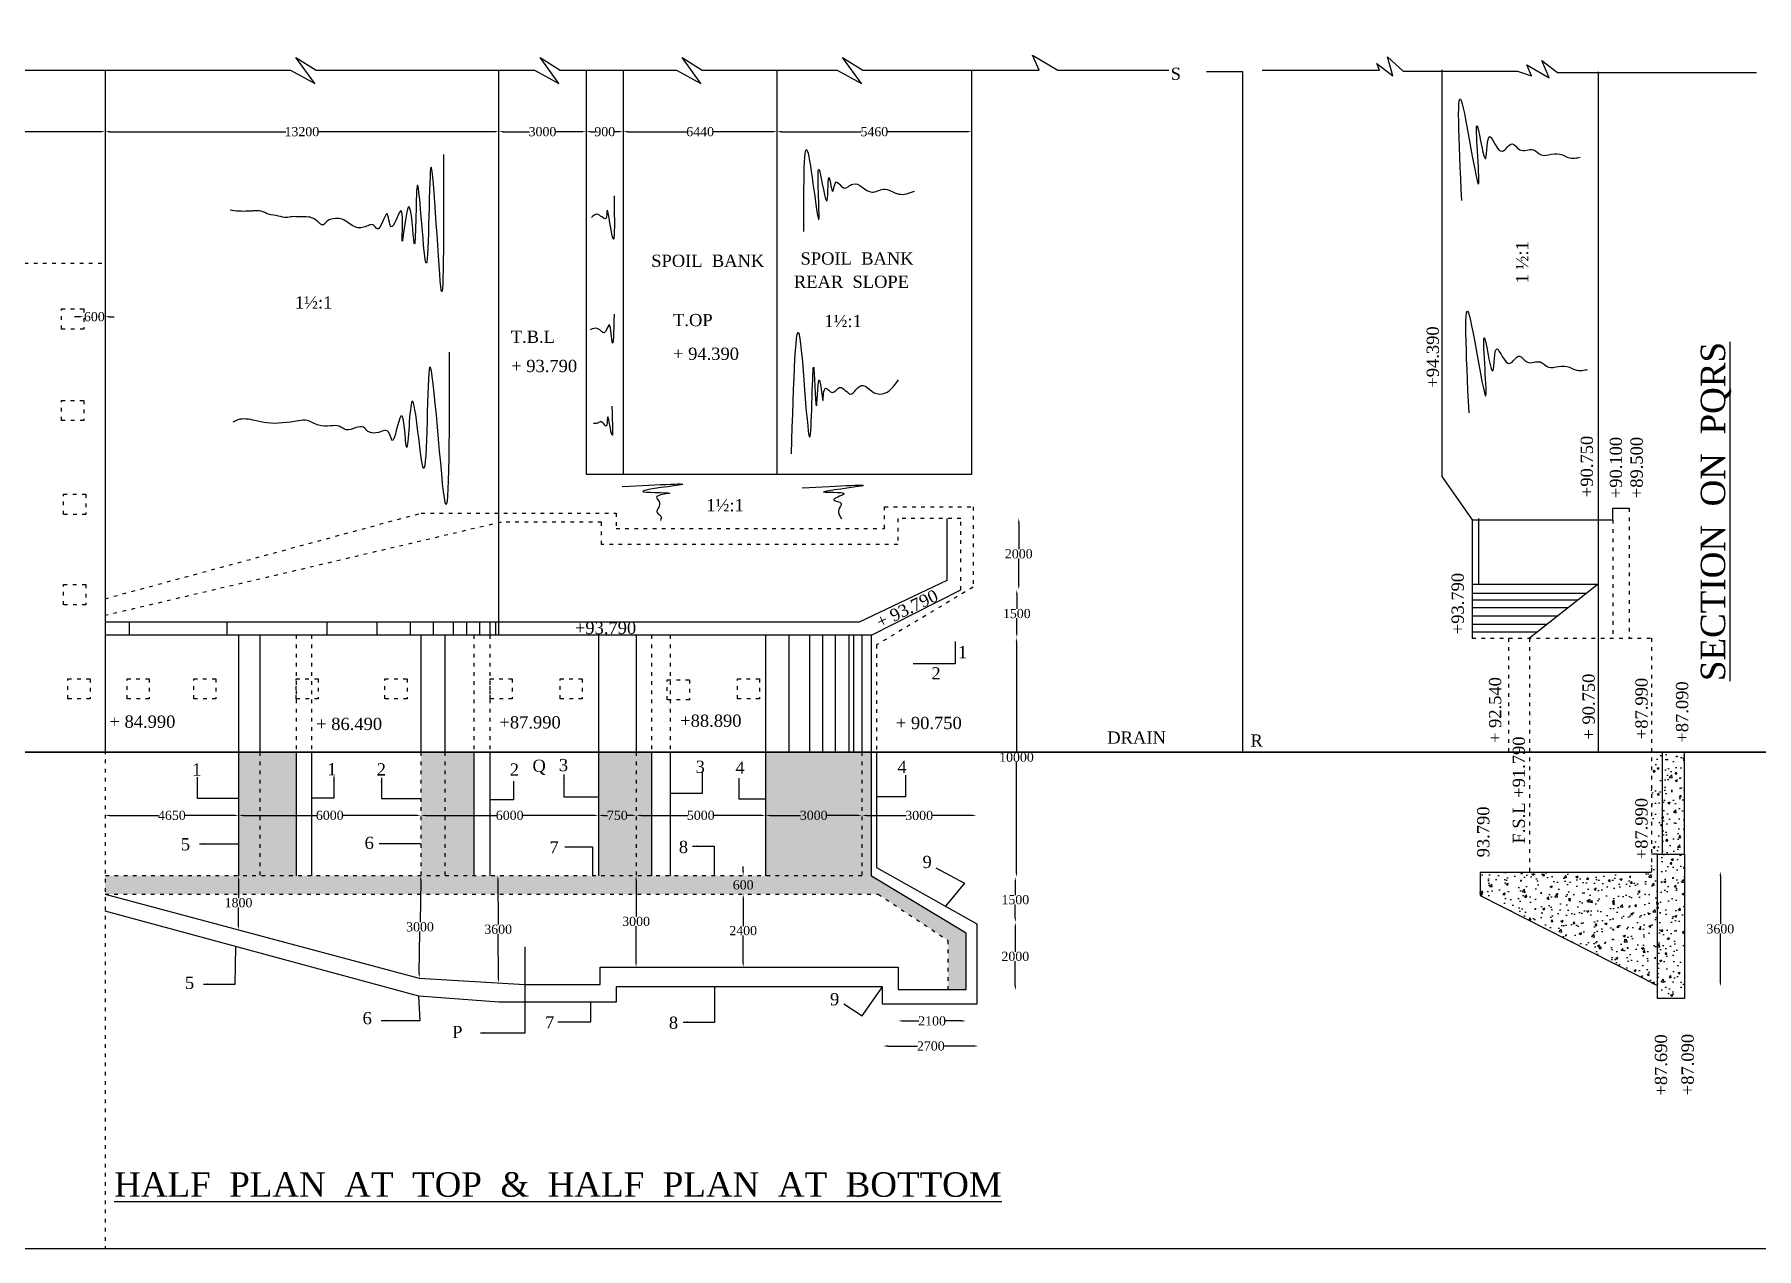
# Model space of a CAD drawing. Header units: millimetres. Extents: x 3154 to 175062, y 3900 to 113809.
# Drawn here: x 31621 to 87885, y 46601 to 86259 of the extents above; entities that cross this region are included whole.
import ezdxf

# ---------------------------------------------------------------- set-up
doc = ezdxf.new("R2010")
doc.units = ezdxf.units.MM
doc.header["$MEASUREMENT"] = 0
doc.header["$PDMODE"] = 66
doc.header["$PDSIZE"] = 170
doc.linetypes.add('ACAD_ISO03W100', pattern=[30, 12, -18])
for name, color, linetype in [('DIM', 5, 'Continuous'), ('DOT LINE', 3, 'ACAD_ISO03W100'), ('DWG. LINE', 1, 'Continuous'), ('HATCH', 2, 'Continuous'), ('TEXT', 7, 'Continuous')]:
    doc.layers.add(name, color=color, linetype=linetype)
doc.layers.add('TITLE', color=7, linetype='Continuous', lineweight=30)
doc.styles.get("Standard").update_dxf_attribs({"font": 'TIMES.TTF', "height": 300})
doc.dimstyles.get("Standard").update_dxf_attribs({"dimtxt": 300, "dimasz": 150, "dimexe": 0.18, "dimexo": 0.0625, "dimgap": 0.09, "dimtad": 0, "dimtih": 1, "dimtoh": 1, "dimdec": 1, "dimzin": 0, "dimdsep": 46, "dimtxsty": 'Standard', "dimcen": 0.09, "dimse1": 1, "dimse2": 1, "dimclrd": 5, "dimclre": 5, "dimclrt": 4, "dimadec": 0, "dimazin": 0, "dimtfac": 1, "dimtdec": 1, "dimtofl": 0, "dimtmove": 0, "dimatfit": 3, "dimfxl": 1, "dimtolj": 1, "dimtzin": 0, "dimarcsym": 0})
pattern_1 = [(50, (0, 0), (717.2602, -62.752), [75, -825]), (355, (0, 0), (-138.7513, 752.192), [60, -660]), (100.4514, (59.8, -5.2), (578.5094, 689.4395), [63.74, -701.142]), (46.1842, (0, 200), (1067.241, -165.519), [112.5, -1237.5]), (96.6356, (88.9, 186.2), (934.663, 974.118), [95.61, -1051.713]), (351.1842, (0, 200), (934.662, 974.119), [90, -990]), (21, (100, 150), (596.907, -402.619), [75, -825]), (326, (100, 150), (243.3153, 725.15), [60, -660]), (71.4514, (149.74, 116.45), (840.2226, 322.5305), [63.74, -701.142]), (37.5, (0, 0), (12.15986, 332.89385), [0, -652, 0, -670, 0, -662.5]), (7.5, (0, 0), (263.0695, 394.4117), [0, -382, 0, -637, 0, -252.5]), (327.5, (-223, 0), (533.82244, -22.5549), [0, -250, 0, -780, 0, -1035]), (317.5, (-323, 0), (583.1862, 100.105), [0, -325, 0, -518, 0, -735])]

# ---------------------------------------------------------------- blocks, each defined once
blk = doc.blocks.new('*D25')
at = {"layer": 'Defpoints', "color": 0}
for p in [(38292, 58781), (38285, 57013), (38285, 57013)]:
    blk.add_point(p, dxfattribs=at)
at = {"layer": 'DIM', "color": 5, "lineweight": -2}
for p, q in [((38292, 58631), (38289, 58050)), ((38285, 57163), (38288, 57745))]:
    blk.add_line(p, q, dxfattribs=at)
at = {"layer": 'DIM', "color": 5}
for points in [[(38267, 58631), (38317, 58631), (38292, 58781)], [(38260, 57164), (38310, 57163), (38285, 57013)]]:
    blk.add_solid(points, dxfattribs=at)
at = {"layer": 'DIM', "color": 4, "insert": (38289, 57897), "char_height": 300, "attachment_point": 5}
blk.add_mtext('\\A1;1800', dxfattribs=at)
blk = doc.blocks.new('*D26')
at = {"layer": 'Defpoints', "color": 0}
for p in [(33927, 60750), (38292, 60750), (38292, 60750)]:
    blk.add_point(p, dxfattribs=at)
at = {"layer": 'DIM', "color": 5, "lineweight": -2}
for p, q in [((34077, 60750), (35678, 60750)), ((38142, 60750), (36541, 60750))]:
    blk.add_line(p, q, dxfattribs=at)
at = {"layer": 'DIM', "color": 5}
for points in [[(34077, 60774), (34077, 60724), (33927, 60750)], [(38142, 60774), (38142, 60724), (38292, 60750)]]:
    blk.add_solid(points, dxfattribs=at)
at = {"layer": 'DIM', "color": 4, "insert": (36110, 60750), "char_height": 300, "attachment_point": 5}
blk.add_mtext('\\A1;4650', dxfattribs=at)
blk = doc.blocks.new('*D27')
at = {"layer": 'Defpoints', "color": 0}
for p in [(38292, 60750), (44246, 60750), (44246, 60750)]:
    blk.add_point(p, dxfattribs=at)
at = {"layer": 'DIM', "color": 5, "lineweight": -2}
for p, q in [((38442, 60750), (40843, 60750)), ((44096, 60750), (41695, 60750))]:
    blk.add_line(p, q, dxfattribs=at)
at = {"layer": 'DIM', "color": 5}
for points in [[(38442, 60774), (38442, 60724), (38292, 60750)], [(44096, 60774), (44096, 60724), (44246, 60750)]]:
    blk.add_solid(points, dxfattribs=at)
at = {"layer": 'DIM', "color": 4, "insert": (41269, 60750), "char_height": 300, "attachment_point": 5}
blk.add_mtext('\\A1;6000', dxfattribs=at)
blk = doc.blocks.new('*D28')
at = {"layer": 'Defpoints', "color": 0}
for p in [(44246, 60750), (50050, 60750), (50050, 60750)]:
    blk.add_point(p, dxfattribs=at)
at = {"layer": 'DIM', "color": 5, "lineweight": -2}
for p, q in [((44396, 60750), (46722, 60750)), ((49900, 60750), (47573, 60750))]:
    blk.add_line(p, q, dxfattribs=at)
at = {"layer": 'DIM', "color": 5}
for points in [[(44396, 60774), (44396, 60724), (44246, 60750)], [(49900, 60774), (49900, 60724), (50050, 60750)]]:
    blk.add_solid(points, dxfattribs=at)
at = {"layer": 'DIM', "color": 4, "insert": (47148, 60750), "char_height": 300, "attachment_point": 5}
blk.add_mtext('\\A1;6000', dxfattribs=at)
blk = doc.blocks.new('*D29')
at = {"layer": 'Defpoints', "color": 0}
for p in [(50050, 60750), (51278, 60750), (51278, 60750)]:
    blk.add_point(p, dxfattribs=at)
at = {"layer": 'DIM', "color": 5, "lineweight": -2}
for p, q in [((50200, 60750), (50348, 60750)), ((51128, 60750), (50980, 60750))]:
    blk.add_line(p, q, dxfattribs=at)
at = {"layer": 'DIM', "color": 5}
for points in [[(50200, 60774), (50200, 60724), (50050, 60750)], [(51128, 60774), (51128, 60724), (51278, 60750)]]:
    blk.add_solid(points, dxfattribs=at)
at = {"layer": 'DIM', "color": 4, "insert": (50664, 60750), "char_height": 300, "attachment_point": 5}
blk.add_mtext('\\A1;750', dxfattribs=at)
blk = doc.blocks.new('*D30')
at = {"layer": 'Defpoints', "color": 0}
for p in [(51278, 60750), (55502, 60750), (55502, 60750)]:
    blk.add_point(p, dxfattribs=at)
at = {"layer": 'DIM', "color": 5, "lineweight": -2}
for p, q in [((51428, 60750), (52965, 60750)), ((55352, 60750), (53815, 60750))]:
    blk.add_line(p, q, dxfattribs=at)
at = {"layer": 'DIM', "color": 5}
for points in [[(51428, 60774), (51428, 60724), (51278, 60750)], [(55352, 60774), (55352, 60724), (55502, 60750)]]:
    blk.add_solid(points, dxfattribs=at)
at = {"layer": 'DIM', "color": 4, "insert": (53390, 60750), "char_height": 300, "attachment_point": 5}
blk.add_mtext('\\A1;5000', dxfattribs=at)
blk = doc.blocks.new('*D31')
at = {"layer": 'Defpoints', "color": 0}
for p in [(55502, 60750), (58658, 60750), (58658, 60750)]:
    blk.add_point(p, dxfattribs=at)
at = {"layer": 'DIM', "color": 5, "lineweight": -2}
for p, q in [((55652, 60750), (56654, 60750)), ((58508, 60750), (57506, 60750))]:
    blk.add_line(p, q, dxfattribs=at)
at = {"layer": 'DIM', "color": 5}
for points in [[(55652, 60774), (55652, 60724), (55502, 60750)], [(58508, 60774), (58508, 60724), (58658, 60750)]]:
    blk.add_solid(points, dxfattribs=at)
at = {"layer": 'DIM', "color": 4, "insert": (57080, 60750), "char_height": 300, "attachment_point": 5}
blk.add_mtext('\\A1;3000', dxfattribs=at)
blk = doc.blocks.new('*D32')
at = {"layer": 'Defpoints', "color": 0}
for p in [(58658, 60750), (62394, 60750), (62394, 60748)]:
    blk.add_point(p, dxfattribs=at)
at = {"layer": 'DIM', "color": 5, "lineweight": -2}
for p, q in [((58808, 60748), (60099, 60748)), ((62244, 60748), (60952, 60748))]:
    blk.add_line(p, q, dxfattribs=at)
at = {"layer": 'DIM', "color": 5}
for points in [[(58808, 60773), (58808, 60723), (58658, 60748)], [(62244, 60773), (62244, 60723), (62394, 60748)]]:
    blk.add_solid(points, dxfattribs=at)
at = {"layer": 'DIM', "color": 4, "insert": (60526, 60748), "char_height": 300, "attachment_point": 5}
blk.add_mtext('\\A1;3000', dxfattribs=at)
blk = doc.blocks.new('*D33')
at = {"layer": 'Defpoints', "color": 0}
for p in [(54776.5, 58781), (54776.5, 58178), (54776.5, 58178)]:
    blk.add_point(p, dxfattribs=at)
at = {"layer": 'DIM', "color": 5, "lineweight": -2}
for p, q in [((54776.5, 58931), (54776.5, 59081)), ((54776.5, 58028), (54776.5, 57878))]:
    blk.add_line(p, q, dxfattribs=at)
at = {"layer": 'DIM', "color": 5}
for points in [[(54751.5, 58931), (54801.5, 58931), (54776.5, 58781)], [(54751.5, 58028), (54801.5, 58028), (54776.5, 58178)]]:
    blk.add_solid(points, dxfattribs=at)
at = {"layer": 'DIM', "color": 4, "insert": (54776.5, 58479.5), "char_height": 300, "attachment_point": 5}
blk.add_mtext('\\A1;600', dxfattribs=at)
blk = doc.blocks.new('*D34')
at = {"layer": 'Defpoints', "color": 0}
for p in [(54776, 58178), (54776, 55792), (54776, 55792)]:
    blk.add_point(p, dxfattribs=at)
at = {"layer": 'DIM', "color": 5, "lineweight": -2}
for p, q in [((54776, 58028), (54776, 57137)), ((54776, 55942), (54776, 56832))]:
    blk.add_line(p, q, dxfattribs=at)
at = {"layer": 'DIM', "color": 5}
for points in [[(54752, 58028), (54802, 58028), (54776, 58178)], [(54752, 55942), (54802, 55942), (54776, 55792)]]:
    blk.add_solid(points, dxfattribs=at)
at = {"layer": 'DIM', "color": 4, "insert": (54776, 56985), "char_height": 300, "attachment_point": 5}
blk.add_mtext('\\A1;2400', dxfattribs=at)
blk = doc.blocks.new('*D35')
at = {"layer": 'Defpoints', "color": 0}
for p in [(51278, 58781), (51278, 55792), (51278, 55792)]:
    blk.add_point(p, dxfattribs=at)
at = {"layer": 'DIM', "color": 5, "lineweight": -2}
for p, q in [((51278, 58631), (51278, 57439)), ((51278, 55942), (51278, 57134))]:
    blk.add_line(p, q, dxfattribs=at)
at = {"layer": 'DIM', "color": 5}
for points in [[(51253, 58631), (51303, 58631), (51278, 58781)], [(51253, 55942), (51303, 55942), (51278, 55792)]]:
    blk.add_solid(points, dxfattribs=at)
at = {"layer": 'DIM', "color": 4, "insert": (51278, 57286), "char_height": 300, "attachment_point": 5}
blk.add_mtext('\\A1;3000', dxfattribs=at)
blk = doc.blocks.new('*D36')
at = {"layer": 'Defpoints', "color": 0}
for p in [(46761, 58781), (46781, 55276), (46781, 55276)]:
    blk.add_point(p, dxfattribs=at)
at = {"layer": 'DIM', "color": 5, "lineweight": -2}
for p, q in [((46762, 58631), (46770, 57181)), ((46780, 55426), (46772, 56876))]:
    blk.add_line(p, q, dxfattribs=at)
at = {"layer": 'DIM', "color": 5}
for points in [[(46787, 58631), (46737, 58631), (46761, 58781)], [(46805, 55426), (46755, 55426), (46781, 55276)]]:
    blk.add_solid(points, dxfattribs=at)
at = {"layer": 'DIM', "color": 4, "insert": (46771, 57029), "char_height": 300, "attachment_point": 5}
blk.add_mtext('\\A1;3600', dxfattribs=at)
blk = doc.blocks.new('*D37')
at = {"layer": 'Defpoints', "color": 0}
for p in [(44246, 58781), (44191, 55435), (44191, 55435)]:
    blk.add_point(p, dxfattribs=at)
at = {"layer": 'DIM', "color": 5, "lineweight": -2}
for p, q in [((44243, 58631), (44221, 57261)), ((44193, 55585), (44216, 56955))]:
    blk.add_line(p, q, dxfattribs=at)
at = {"layer": 'DIM', "color": 5}
for points in [[(44218, 58631), (44268, 58631), (44246, 58781)], [(44168, 55585), (44218, 55585), (44191, 55435)]]:
    blk.add_solid(points, dxfattribs=at)
at = {"layer": 'DIM', "color": 4, "insert": (44218, 57108), "char_height": 300, "attachment_point": 5}
blk.add_mtext('\\A1;3000', dxfattribs=at)
blk = doc.blocks.new('*D38')
at = {"layer": 'Defpoints', "color": 0}
for p in [(59840, 54038), (62056, 54038), (62056, 54036)]:
    blk.add_point(p, dxfattribs=at)
at = {"layer": 'DIM', "color": 5, "lineweight": -2}
for p, q in [((59990, 54036), (60518, 54036)), ((61906, 54036), (61379, 54036))]:
    blk.add_line(p, q, dxfattribs=at)
at = {"layer": 'DIM', "color": 5}
for points in [[(59990, 54061), (59990, 54011), (59840, 54036)], [(61906, 54061), (61906, 54011), (62056, 54036)]]:
    blk.add_solid(points, dxfattribs=at)
at = {"layer": 'DIM', "color": 4, "insert": (60948, 54036), "char_height": 300, "attachment_point": 5}
blk.add_mtext('\\A1;2100', dxfattribs=at)
blk = doc.blocks.new('*D39')
at = {"layer": 'Defpoints', "color": 0}
for p in [(59353, 53303), (62461, 53303), (62461, 53216)]:
    blk.add_point(p, dxfattribs=at)
at = {"layer": 'DIM', "color": 5, "lineweight": -2}
for p, q in [((59503, 53216), (60477, 53216)), ((62311, 53216), (61337, 53216))]:
    blk.add_line(p, q, dxfattribs=at)
at = {"layer": 'DIM', "color": 5}
for points in [[(59503, 53241), (59503, 53191), (59353, 53216)], [(62311, 53241), (62311, 53191), (62461, 53216)]]:
    blk.add_solid(points, dxfattribs=at)
at = {"layer": 'DIM', "color": 4, "insert": (60907, 53216), "char_height": 300, "attachment_point": 5}
blk.add_mtext('\\A1;2700', dxfattribs=at)
blk = doc.blocks.new('*D43')
at = {"layer": 'Defpoints', "color": 0}
for p in [(33229.5, 77039), (33927, 77039), (33927, 77039)]:
    blk.add_point(p, dxfattribs=at)
at = {"layer": 'DIM', "color": 5, "lineweight": -2}
for p, q in [((33079.5, 77039), (32929.5, 77039)), ((34077, 77039), (34227, 77039))]:
    blk.add_line(p, q, dxfattribs=at)
at = {"layer": 'DIM', "color": 5}
for points in [[(33079.5, 77064), (33079.5, 77014), (33229.5, 77039)], [(34077, 77064), (34077, 77014), (33927, 77039)]]:
    blk.add_solid(points, dxfattribs=at)
at = {"layer": 'DIM', "color": 4, "insert": (33578.25, 77039), "char_height": 300, "attachment_point": 5}
blk.add_mtext('\\A1;600', dxfattribs=at)
blk = doc.blocks.new('*D46')
at = {"layer": 'Defpoints', "color": 0}
for p in [(19618, 83083), (33927, 83083), (33927, 83083)]:
    blk.add_point(p, dxfattribs=at)
at = {"layer": 'DIM', "color": 5, "lineweight": -2}
for p, q in [((19768, 83083), (26253, 83083)), ((33777, 83083), (27293, 83083))]:
    blk.add_line(p, q, dxfattribs=at)
at = {"layer": 'DIM', "color": 5}
for points in [[(19768, 83108), (19768, 83058), (19618, 83083)], [(33777, 83108), (33777, 83058), (33927, 83083)]]:
    blk.add_solid(points, dxfattribs=at)
at = {"layer": 'DIM', "color": 4, "insert": (26773, 83083), "char_height": 300, "attachment_point": 5}
blk.add_mtext('\\A1;14100', dxfattribs=at)
blk = doc.blocks.new('*D47')
at = {"layer": 'Defpoints', "color": 0}
for p in [(33927, 83083), (46790, 83083), (46790, 83083)]:
    blk.add_point(p, dxfattribs=at)
at = {"layer": 'DIM', "color": 5, "lineweight": -2}
for p, q in [((34077, 83083), (39839, 83083)), ((46640, 83083), (40878, 83083))]:
    blk.add_line(p, q, dxfattribs=at)
at = {"layer": 'DIM', "color": 5}
for points in [[(34077, 83108), (34077, 83058), (33927, 83083)], [(46640, 83108), (46640, 83058), (46790, 83083)]]:
    blk.add_solid(points, dxfattribs=at)
at = {"layer": 'DIM', "color": 4, "insert": (40358, 83083), "char_height": 300, "attachment_point": 5}
blk.add_mtext('\\A1;13200', dxfattribs=at)
blk = doc.blocks.new('*D48')
at = {"layer": 'Defpoints', "color": 0}
for p in [(46790, 83083), (49648, 83083), (49648, 83083)]:
    blk.add_point(p, dxfattribs=at)
at = {"layer": 'DIM', "color": 5, "lineweight": -2}
for p, q in [((46940, 83083), (47793, 83083)), ((49498, 83083), (48645, 83083))]:
    blk.add_line(p, q, dxfattribs=at)
at = {"layer": 'DIM', "color": 5}
for points in [[(46940, 83108), (46940, 83058), (46790, 83083)], [(49498, 83108), (49498, 83058), (49648, 83083)]]:
    blk.add_solid(points, dxfattribs=at)
at = {"layer": 'DIM', "color": 4, "insert": (48219, 83083), "char_height": 300, "attachment_point": 5}
blk.add_mtext('\\A1;3000', dxfattribs=at)
blk = doc.blocks.new('*D49')
at = {"layer": 'Defpoints', "color": 0}
for p in [(49648, 83083), (50859, 83083), (50859, 83083)]:
    blk.add_point(p, dxfattribs=at)
at = {"layer": 'DIM', "color": 5, "lineweight": -2}
for p, q in [((49798, 83083), (49938, 83083)), ((50709, 83083), (50569, 83083))]:
    blk.add_line(p, q, dxfattribs=at)
at = {"layer": 'DIM', "color": 5}
for points in [[(49798, 83108), (49798, 83058), (49648, 83083)], [(50709, 83108), (50709, 83058), (50859, 83083)]]:
    blk.add_solid(points, dxfattribs=at)
at = {"layer": 'DIM', "color": 4, "insert": (50254, 83083), "char_height": 300, "attachment_point": 5}
blk.add_mtext('\\A1;900', dxfattribs=at)
blk = doc.blocks.new('*D50')
at = {"layer": 'Defpoints', "color": 0}
for p in [(50859, 83083), (55880, 83083), (55880, 83083)]:
    blk.add_point(p, dxfattribs=at)
at = {"layer": 'DIM', "color": 5, "lineweight": -2}
for p, q in [((51009, 83083), (52944, 83083)), ((55730, 83083), (53795, 83083))]:
    blk.add_line(p, q, dxfattribs=at)
at = {"layer": 'DIM', "color": 5}
for points in [[(51009, 83108), (51009, 83058), (50859, 83083)], [(55730, 83108), (55730, 83058), (55880, 83083)]]:
    blk.add_solid(points, dxfattribs=at)
at = {"layer": 'DIM', "color": 4, "insert": (53370, 83083), "char_height": 300, "attachment_point": 5}
blk.add_mtext('\\A1;6440', dxfattribs=at)
blk = doc.blocks.new('*D51')
at = {"layer": 'Defpoints', "color": 0}
for p in [(55880, 83083), (62242, 83083), (62242, 83083)]:
    blk.add_point(p, dxfattribs=at)
at = {"layer": 'DIM', "color": 5, "lineweight": -2}
for p, q in [((56030, 83083), (58636, 83083)), ((62092, 83083), (59486, 83083))]:
    blk.add_line(p, q, dxfattribs=at)
at = {"layer": 'DIM', "color": 5}
for points in [[(56030, 83108), (56030, 83058), (55880, 83083)], [(62092, 83108), (62092, 83058), (62242, 83083)]]:
    blk.add_solid(points, dxfattribs=at)
at = {"layer": 'DIM', "color": 4, "insert": (59061, 83083), "char_height": 300, "attachment_point": 5}
blk.add_mtext('\\A1;5460', dxfattribs=at)
blk = doc.blocks.new('*D52')
at = {"layer": 'Defpoints', "color": 0}
for p in [(63795, 70462), (63780, 68124), (63795, 68124)]:
    blk.add_point(p, dxfattribs=at)
at = {"layer": 'DIM', "color": 5, "lineweight": -2}
for p, q in [((63780, 70312), (63780, 69446)), ((63780, 68274), (63780, 69140))]:
    blk.add_line(p, q, dxfattribs=at)
at = {"layer": 'DIM', "color": 5}
for points in [[(63756, 70312), (63806, 70312), (63780, 70462)], [(63756, 68274), (63806, 68274), (63780, 68124)]]:
    blk.add_solid(points, dxfattribs=at)
at = {"layer": 'DIM', "color": 4, "insert": (63780, 69293), "char_height": 300, "attachment_point": 5}
blk.add_mtext('\\A1;2000', dxfattribs=at)
blk = doc.blocks.new('*D53')
at = {"layer": 'Defpoints', "color": 0}
for p in [(63780, 68124), (63716, 66560), (63780, 66560)]:
    blk.add_point(p, dxfattribs=at)
at = {"layer": 'DIM', "color": 5, "lineweight": -2}
for p, q in [((63716, 67974), (63716, 67495)), ((63716, 66710), (63716, 67189))]:
    blk.add_line(p, q, dxfattribs=at)
at = {"layer": 'DIM', "color": 5}
for points in [[(63691, 67974), (63741, 67974), (63716, 68124)], [(63691, 66710), (63741, 66710), (63716, 66560)]]:
    blk.add_solid(points, dxfattribs=at)
at = {"layer": 'DIM', "color": 4, "insert": (63716, 67342), "char_height": 300, "attachment_point": 5}
blk.add_mtext('\\A1;1500', dxfattribs=at)
blk = doc.blocks.new('*D54')
at = {"layer": 'Defpoints', "color": 0}
for p in [(63716, 66560), (63705, 58738), (63716, 58738)]:
    blk.add_point(p, dxfattribs=at)
at = {"layer": 'DIM', "color": 5, "lineweight": -2}
for p, q in [((63705, 66410), (63705, 62802)), ((63705, 58888), (63705, 62497))]:
    blk.add_line(p, q, dxfattribs=at)
at = {"layer": 'DIM', "color": 5}
for points in [[(63680, 66410), (63730, 66410), (63705, 66560)], [(63680, 58888), (63730, 58888), (63705, 58738)]]:
    blk.add_solid(points, dxfattribs=at)
at = {"layer": 'DIM', "color": 4, "insert": (63705, 62649), "char_height": 300, "attachment_point": 5}
blk.add_mtext('\\A1;10000', dxfattribs=at)
blk = doc.blocks.new('*D55')
at = {"layer": 'Defpoints', "color": 0}
for p in [(63706, 58738), (63668, 57253), (63706, 57253)]:
    blk.add_point(p, dxfattribs=at)
at = {"layer": 'DIM', "color": 5, "lineweight": -2}
for p, q in [((63668, 58588), (63668, 58148)), ((63668, 57403), (63668, 57843))]:
    blk.add_line(p, q, dxfattribs=at)
at = {"layer": 'DIM', "color": 5}
for points in [[(63643, 58588), (63693, 58588), (63668, 58738)], [(63643, 57403), (63693, 57403), (63668, 57253)]]:
    blk.add_solid(points, dxfattribs=at)
at = {"layer": 'DIM', "color": 4, "insert": (63668, 57996), "char_height": 300, "attachment_point": 5}
blk.add_mtext('\\A1;1500', dxfattribs=at)
blk = doc.blocks.new('*D56')
at = {"layer": 'Defpoints', "color": 0}
for p in [(63668, 57253), (63668, 55036), (63668, 55036)]:
    blk.add_point(p, dxfattribs=at)
at = {"layer": 'DIM', "color": 5, "lineweight": -2}
for p, q in [((63668, 57103), (63668, 56297)), ((63668, 55186), (63668, 55992))]:
    blk.add_line(p, q, dxfattribs=at)
at = {"layer": 'DIM', "color": 5}
for points in [[(63643, 57103), (63693, 57103), (63668, 57253)], [(63643, 55186), (63693, 55186), (63668, 55036)]]:
    blk.add_solid(points, dxfattribs=at)
at = {"layer": 'DIM', "color": 4, "insert": (63668, 56144), "char_height": 300, "attachment_point": 5}
blk.add_mtext('\\A1;2000', dxfattribs=at)
blk = doc.blocks.new('*D85')
at = {"layer": 'Defpoints', "color": 0}
for p in [(86689, 58918), (86689, 55163), (86702, 55163)]:
    blk.add_point(p, dxfattribs=at)
at = {"layer": 'DIM', "color": 5, "lineweight": -2}
for p, q in [((86702, 58768), (86702, 57193)), ((86702, 55313), (86702, 56888))]:
    blk.add_line(p, q, dxfattribs=at)
at = {"layer": 'DIM', "color": 5}
for points in [[(86677, 58768), (86727, 58768), (86702, 58918)], [(86677, 55313), (86727, 55313), (86702, 55163)]]:
    blk.add_solid(points, dxfattribs=at)
at = {"layer": 'DIM', "color": 4, "insert": (86702, 57041), "char_height": 300, "attachment_point": 5}
blk.add_mtext('\\A1;3600', dxfattribs=at)

msp = doc.modelspace()

# ---------------------------------------------------------------- hatches: boundary and pattern name
at = {"layer": 'HATCH'}
h = msp.add_hatch(dxfattribs=at)
h.set_pattern_fill('AR-CONC', color=256, scale=100, style=0)
h.set_pattern_definition(pattern_1)
h.paths.add_polyline_path([(51780.5, 62814), (51278, 62814), (51278, 58781), (51780.5, 58781)], flags=17)
h.paths.add_polyline_path([(51278, 62814), (50050, 62814), (50050, 58781), (51278, 58781)], flags=17)
h.paths.add_polyline_path([(58657.5, 58781), (58657.5, 62814), (55502, 62814), (55502, 58781)], flags=17)
h.paths.add_polyline_path([(33927, 58178), (44191, 55435), (47642, 55223.5), (50098.5, 55223.5), (50098.5, 55791.5), (59845, 55791.5), (59845, 55065), (61466, 55065), (61466, 56667.5), (59187, 58178)], flags=17)
h.paths.add_polyline_path([(33927, 58781), (33927, 58178), (44191, 55435), (47642, 55223.5), (50098.5, 55223.5), (50098.5, 55791.5), (59845, 55791.5), (59845, 55065), (62064.5, 55065), (62064.5, 56906.5), (58968, 58770), (58968, 62814), (58657.5, 62814), (58657.5, 58781)])
h.paths.add_polyline_path([(45025, 58781), (45979.5, 58781), (45979.5, 62814), (45025, 62814)], flags=17)
h.paths.add_polyline_path([(45025, 62814), (44245.5, 62814), (44245.5, 58781), (45025, 58781)], flags=17)
h.paths.add_polyline_path([(38985, 58781), (40169, 58781), (40169, 62814), (38985, 62814)], flags=17)
h.paths.add_polyline_path([(38292.5, 58781), (38985, 58781), (38985, 62814), (38292.5, 62814)], flags=17)
h = msp.add_hatch(dxfattribs=at)
h.set_pattern_fill('AR-CONC', color=256, scale=100, style=0)
h.set_pattern_definition(pattern_1)
h.paths.add_polyline_path([(84799.78, 62814), (84448.11, 62814), (84448.11, 59487.17), (84644.33, 59487.17), (84799.78, 59487.17)])
h = msp.add_hatch(dxfattribs=at)
h.set_pattern_fill('AR-CONC', color=256, scale=100, style=0)
h.set_pattern_definition(pattern_1)
h.paths.add_polyline_path([(85530.68, 62814), (84799.78, 62814), (84799.78, 59487.17), (85530.68, 59487.17)])
h = msp.add_hatch(dxfattribs=at)
h.set_pattern_fill('AR-CONC', color=256, scale=100, style=0)
h.set_pattern_definition(pattern_1)
h.paths.add_polyline_path([(84644.33, 59487.17), (84448.11, 59487.17), (84448.11, 58882.7), (78853.96, 58882.7), (78853.96, 58135.33), (84644.33, 55188.75)])
h = msp.add_hatch(dxfattribs=at)
h.set_pattern_fill('AR-CONC', color=256, scale=100, style=0)
h.set_pattern_definition(pattern_1)
h.paths.add_polyline_path([(85530.68, 59487.17), (84644.33, 59487.17), (84644.33, 54770.65), (85530.68, 54770.65)])

# ---------------------------------------------------------------- linework, layer by layer
at = {"layer": 'DOT LINE', "ltscale": 10}
for p, q in [((83189.7, 70399.77), (83189.7, 66542.43)), ((83721.89, 70781.74), (83721.89, 66542.43)), ((78596.24, 66542.43), (84448.11, 66542.43)), ((79779.38, 66542.43), (79779.38, 62814)), ((80466.59, 66542.43), (80466.59, 58882.7)), ((84448.11, 66542.43), (84448.11, 58882.7))]:
    msp.add_line(p, q, dxfattribs=at)
for points in [[(19600, 78790.5), (33923, 78790.5)], [(33927, 67827.5), (44255.5, 70625.5), (50623.5, 70625.5), (50623.5, 70121.5), (59393, 70121.5), (59393, 70830.5), (62285, 70830.5), (62285, 68205), (59134.5, 66318.5), (59134.5, 62814)], [(61889.5, 68116.5), (61889.5, 70445), (59827, 70445), (59827, 69603), (50151.5, 69603), (50151.5, 70328), (46873.5, 70328), (33927, 67277.5)], [(40169, 66632.5), (40169, 62814)], [(40669.5, 66632.5), (40669.5, 62814)], [(45979.5, 66632.5), (45979.5, 62814)], [(46503, 66632.5), (46503, 62814)], [(51780.5, 66632.5), (51780.5, 62814)], [(52394.5, 66632.5), (52394.5, 62814)], [(33927, 62873.5), (33927, 46601)], [(58657.5, 62814), (58657.5, 58781), (33927, 58781)], [(38985, 62814), (38985, 58781)], [(44245.5, 62814), (44245.5, 58781)], [(45025, 62814), (45025, 58781)], [(51278, 62814), (51278, 58781)], [(33927, 58178), (59187, 58178), (61466, 56667.5), (61466, 55065)]]:
    msp.add_lwpolyline(points, dxfattribs=at)
for points in [[(32504, 77296.5), (33229.5, 77296.5), (33229.5, 76637.5), (32504, 76637.5)], [(32504, 74307), (33229.5, 74307), (33229.5, 73648), (32504, 73648)], [(32575, 71240), (33300.5, 71240), (33300.5, 70581), (32575, 70581)], [(32575, 68288), (33300.5, 68288), (33300.5, 67629), (32575, 67629)], [(32711.5, 65215.5), (33437, 65215.5), (33437, 64556.5), (32711.5, 64556.5)], [(34646, 65215.5), (35371.5, 65215.5), (35371.5, 64556.5), (34646, 64556.5)], [(36824.5, 65215.5), (37550, 65215.5), (37550, 64556.5), (36824.5, 64556.5)], [(40170, 65215.5), (40895.5, 65215.5), (40895.5, 64556.5), (40170, 64556.5)], [(43070.5, 65215.5), (43796, 65215.5), (43796, 64556.5), (43070.5, 64556.5)], [(46507, 65215.5), (47232.5, 65215.5), (47232.5, 64556.5), (46507, 64556.5)], [(48795.5, 65215.5), (49521, 65215.5), (49521, 64556.5), (48795.5, 64556.5)], [(52297, 65182.5), (53022.5, 65182.5), (53022.5, 64523.5), (52297, 64523.5)], [(54586.5, 65215.5), (55312, 65215.5), (55312, 64556.5), (54586.5, 64556.5)]]:
    msp.add_lwpolyline(points, close=True, dxfattribs=at)
at = {"layer": 'DWG. LINE'}
for p, q in [((64449.84, 85089.13), (64224.34, 85587.17)), ((64224.34, 85587.17), (65051.83, 85089.13)), ((76005.44, 84904.04), (75822.16, 85528.08)), ((75822.16, 85528.08), (76338.24, 85055.84)), ((39982.48, 85089.13), (40778.21, 84655.49)), ((40778.21, 84655.49), (40162.84, 85505.06)), ((40162.84, 85505.06), (40819.66, 85089.13)), ((47958.47, 85089.13), (48754.2, 84655.49)), ((48754.2, 84655.49), (48138.83, 85505.06)), ((48138.83, 85505.06), (48795.66, 85089.13)), ((52598.99, 85089.13), (53394.72, 84655.49)), ((53394.72, 84655.49), (52779.35, 85505.06)), ((52779.35, 85505.06), (53436.17, 85089.13)), ((57845.14, 85089.13), (58640.87, 84655.49)), ((58640.87, 84655.49), (58025.5, 85505.06)), ((58025.5, 85505.06), (58682.32, 85089.13)), ((66948.13, 85089.13), (68678.69, 85089.13)), ((71733.7, 85089.13), (75561.49, 85089.13)), ((75561.49, 85089.13), (75474.89, 85313.64)), ((75474.89, 85313.64), (76005.44, 84904.04)), ((76338.24, 85055.84), (80073.06, 85055.84)), ((77603.47, 85099.45), (77603.47, 71820.19)), ((80073.06, 85055.84), (80528.15, 84904.68)), ((80528.15, 84904.68), (80382.71, 85264.93)), ((80382.71, 85264.93), (81106.89, 84841.1)), ((81106.89, 84841.1), (80870.55, 85410.24)), ((80870.55, 85410.24), (81385.66, 85013.66)), ((81385.66, 85013.66), (87887.5, 85013.66)), ((82712.53, 85037.82), (82712.53, 62814)), ((77603.47, 71820.19), (78596.24, 70399.77)), ((78596.24, 70399.77), (83189.7, 70399.77)), ((78596.24, 70399.77), (78596.24, 66542.43)), ((78795.73, 70443.02), (78795.73, 68297.65)), ((83189.7, 70399.77), (83189.7, 70781.74)), ((83189.7, 70781.74), (83721.89, 70781.74)), ((78596.24, 68297.65), (82712.53, 68297.65)), ((82712.53, 68297.65), (80466.59, 66542.43)), ((78596.24, 68005.44), (82338.62, 68005.44)), ((78596.24, 67788.36), (82060.86, 67788.36)), ((78596.24, 67537.89), (81740.36, 67537.89)), ((78596.24, 67270.72), (81398.5, 67270.72)), ((78596.24, 66995.21), (81045.96, 66995.21)), ((78596.24, 66744.74), (80725.46, 66744.74)), ((84799.78, 62814), (84799.78, 59487.17)), ((85530.68, 59487.17), (85530.68, 62814)), ((84644.33, 59487.17), (84448.11, 59487.17)), ((84448.11, 58882.7), (78853.96, 58882.7)), ((78853.96, 58882.7), (78853.96, 58135.33)), ((78853.96, 58135.33), (84644.33, 55188.75))]:
    msp.add_line(p, q, dxfattribs=at)
for points in [[(88725.5, 62814), (26840, 62814), (26840, 113506.5)], [(29314.07, 85089.13), (39982.48, 85089.13)], [(33927, 85089.13), (33927, 62873.5)], [(40819.66, 85089.13), (47958.47, 85089.13)], [(46790, 66632.5), (46790, 85089.13)], [(48795.66, 85089.13), (52598.99, 85089.13)], [(49648.5, 85089.13), (49648.5, 71894), (62241.5, 71894), (62241.5, 85089.13)], [(50859, 85089.13), (50859, 71894)], [(53436.17, 85089.13), (57845.14, 85089.13)], [(55880.5, 85089.13), (55880.5, 71894)], [(58682.32, 85089.13), (64449.84, 85089.13)], [(65051.83, 85089.13), (66948.13, 85089.13)], [(61426.5, 70445), (61426.5, 68424), (58562, 67061.5), (33927, 67061.5)], [(33927, 58178), (44191, 55435), (47642, 55223.5), (50098.5, 55223.5), (50098.5, 55791.5), (59845, 55791.5), (59845, 55065), (62064.5, 55065), (62064.5, 56906.5), (58968, 58770), (58968, 66632.5), (61889.5, 68116.5)], [(34718.5, 67061.5), (34718.5, 66632.5)], [(37902, 67061.5), (37902, 66632.5)], [(41171.5, 67061.5), (41171.5, 66632.5)], [(42808, 67061.5), (42808, 66632.5)], [(43894, 67061.5), (43894, 66632.5)], [(44650.5, 67061.5), (44650.5, 66632.5)], [(45297.5, 67061.5), (45297.5, 66632.5)], [(45738, 67061.5), (45738, 66632.5)], [(46165.5, 67061.5), (46165.5, 66632.5)], [(46503, 67061.5), (46503, 66520.5)], [(46687, 67061.5), (46687, 66632.5)], [(58968, 66632.5), (33927, 66632.5)], [(38292.5, 66632.5), (38292.5, 58781)], [(38985, 66632.5), (38985, 62814)], [(44245.5, 66632.5), (44245.5, 62814)], [(45025, 66632.5), (45025, 62814)], [(50050, 66632.5), (50050, 62814)], [(51278, 66632.5), (51278, 62814)], [(55502, 66632.5), (55502, 62814)], [(56269.5, 66632.5), (56269.5, 62814)], [(56944.5, 66632.5), (56944.5, 62814)], [(57373, 66632.5), (57373, 62814)], [(57782.75, 66632.5), (57782.75, 62814)], [(58230, 66632.5), (58230, 62814)], [(58379, 66632.5), (58379, 62814)], [(58657.5, 66632.5), (58657.5, 62814)], [(61699.5, 66431.5), (61699.5, 65698.5), (60331.5, 65698.5)], [(4605.66, 62814), (88725.5, 62814)], [(59134.5, 62814), (59134.5, 59042.5), (62407.5, 57211.5), (62407.5, 54588), (59330, 54588), (59330, 55145), (50622.5, 55145), (50622.5, 54654), (46795, 54654), (44177.5, 54840), (33927, 57616.5)], [(40169, 62814), (40169, 58781)], [(40669.5, 62814), (40669.5, 58781)], [(45979.5, 62814), (45979.5, 58781)], [(46503, 62814), (46503, 58781)], [(50050, 62814), (50050, 58781)], [(51780.5, 62814), (51780.5, 58781)], [(52394.5, 62814), (52394.5, 58781)], [(55502, 62814), (55502, 58781)], [(4605.66, 46601), (88975, 46601)]]:
    msp.add_lwpolyline(points, dxfattribs=at)
msp.add_lwpolyline([(84644.33, 59487.17), (85530.68, 59487.17), (85530.68, 54770.65), (84644.33, 54770.65)], close=True, dxfattribs=at)
at = {"layer": 'HATCH'}
for points in [[(78255.49, 80832.78), (78271.5, 83987.6), (78813.07, 81451.75), (78772.66, 83236.54), (79039.4, 82210.89), (79168.73, 82921.57), (79580.98, 82445.09), (79896.22, 82687.37), (80146.8, 82493.55), (80591.38, 82493.55), (80850.04, 82323.95), (81173.37, 82348.18), (81539.9, 82323.43), (81717.73, 82242.67), (81952.15, 82218.44), (82121.89, 82250.74)], [(56763.29, 79818.19), (56894.9, 82376.18), (57253.81, 80260.46), (57265.78, 81814.38), (57517.02, 80834.21), (57588.8, 81575.31), (57708.44, 81133.04), (57816.12, 81443.83), (58050.85, 81250.49), (58356.2, 81373.69), (58978.63, 81109.69), (59354.43, 81203.56), (59861.06, 81045.16), (60371.93, 81139.03)], [(44980.56, 82335.39), (44896.97, 78022.48), (44564.58, 81871.77), (44406.79, 78813.51), (44122.78, 81304.26), (44028.11, 79444.08), (43846.66, 80626.4), (43633.65, 79507.14), (43578.43, 80492.4), (43270.75, 79980.06), (43136.63, 80405.7), (42813.18, 79909.12), (42671.17, 80043.12), (42521.28, 80011.59), (42142.59, 79956.42), (41953.25, 80051), (41574.57, 80248.05), (41322.12, 80224.41), (41180.11, 80161.35), (41022.33, 80035.24), (40932.16, 80098.67), (40758.6, 80232.67), (40577.15, 80295.73), (40277.36, 80303.61), (40040.69, 80303.61), (39859.23, 80279.96), (39598.89, 80327.25), (39267.54, 80390.31), (39022.98, 80484.9), (38770.52, 80492.78), (38604.85, 80484.9), (38297.17, 80484.9), (38013.16, 80516.42)], [(50556.38, 80986.25), (50496.91, 79679.24), (50327.02, 80477.03), (50284.55, 80247.88), (49995.72, 80383.67), (49825.83, 80281.82)], [(78491.08, 73900.09), (78507.09, 77054.91), (79048.66, 74519.06), (79008.25, 76303.85), (79274.99, 75278.2), (79404.32, 75988.88), (79816.57, 75512.4), (80131.81, 75754.68), (80382.39, 75560.86), (80826.97, 75560.86), (81085.63, 75391.26), (81408.96, 75415.49), (81775.49, 75390.74), (81953.32, 75309.98), (82187.74, 75285.75), (82357.48, 75318.05)], [(50556.72, 77123.2), (50496.4, 76231.34), (50381.8, 76767.66), (50237.05, 76514.57), (50031.98, 76647.14), (49772.62, 76610.99)], [(56351.67, 72563.88), (56632.22, 76322.08), (56975.13, 73207.55), (57089.43, 75315.05), (57177.62, 74150.3), (57269.42, 74965.57), (57386.72, 74303.17), (57478.52, 74705.71), (57687.62, 74563.03), (57927.32, 74726.09), (58289.42, 74512.08), (58576.54, 74762.35), (58698.94, 74792.92), (58979.44, 74604.39), (59321.14, 74517.77), (59851.54, 74976.36)], [(45174.84, 75880.39), (45013.79, 71119.75), (44517.85, 75314.17), (44306.74, 72150.34), (43940.07, 74237.36), (43773.4, 72794.21), (43595.63, 73793.32), (43295.63, 73005.13), (43140.07, 73315.97), (42984.51, 73304.86), (42862.29, 73260.46), (42517.85, 73293.76), (42373.4, 73426.98), (42128.96, 73415.88), (41806.73, 73349.27), (41573.4, 73460.28), (41295.62, 73471.38), (40906.73, 73493.58), (40528.95, 73649), (40251.18, 73637.9), (39213.82, 73570.44), (38824.93, 73648.15), (38269.37, 73670.35), (38102.7, 73592.64)], [(50482.59, 74112.01), (50471.28, 73226.93), (50343.11, 73750.45), (50290.34, 73467.98), (50124.47, 73611.1), (50030.23, 73565.9), (49883.21, 73558.37)], [(50824.69, 71493.61), (52671.48, 71533.83), (51524.15, 71322.67), (52364.52, 71267.36), (51946.85, 71131.62), (52047.49, 70945.6), (51961.95, 70638.91), (52082.72, 70528.31), (52077.69, 70387.53)], [(56703.03, 71446.51), (58536.85, 71490.77), (57451.62, 71304.9), (58062.89, 71242.94), (57739.54, 71052.64), (57978.73, 70937.58), (57899, 70742.85), (57992.02, 70437.49)]]:
    msp.add_spline(points, degree=3, dxfattribs=at)

# ---------------------------------------------------------------- texts
at = {"layer": 'TEXT'}
for s, p in [('S', (68744.02, 84775.8)), ('SPOIL  BANK', (51772.62, 78666.05)), ('SPOIL  BANK', (56650.62, 78741.55)), ('REAR  SLOPE', (56433.12, 77981.05)), ('1½:1', (40129.12, 77306.55)), ('T.OP', (52485.72, 76730.99)), ('1½:1', (57426.62, 76698.05)), ('T.B.L', (47183.22, 76183.49)), ('+ 94.390', (52485.72, 75629.99)), ('+ 93.790', (47198.72, 75230.49)), ('1½:1', (53570.12, 70683.05)), ('+93.790', (49279, 66673.5)), ('1', (61794, 65884.91)), ('2', (60925, 65191.41)), ('+ 84.990', (34072, 63613)), ('+ 86.490', (40826, 63538.5)), ('+87.990', (46813.5, 63590.5)), ('+88.890', (52720, 63643)), ('+ 90.750', (59765.5, 63569.5)), ('DRAIN', (66672.46, 63091.33)), ('R', (71350.6, 62995.95)), ('1', (36772, 62050.91)), ('1', (41186, 62058.41)), ('2', (42802, 62052.91)), ('Q', (47891.58, 62170.51)), ('3', (48754.5, 62194.41)), ('3', (53221.5, 62135.91)), ('4', (54523, 62107.83)), ('4', (59815.5, 62136.83)), ('2', (47149.5, 62045.91)), ('5', (36404.08, 59608.01)), ('6', (42407.08, 59651.51)), ('7', (48447.58, 59507.01)), ('8', (52673.08, 59518.01)), ('9', (60635.08, 59029.51)), ('5', (36538.58, 55080.51)), ('9', (57613.08, 54545.51)), ('6', (42341.58, 53928.01)), ('7', (48305.08, 53789.51)), ('8', (52348.08, 53778.01)), ('P', (45268.5, 53474.41))]:
    msp.add_text(s, height=400, dxfattribs=at).set_placement(p)
for s, rotation, p in [('1 ½:1', 90, (80424.84, 78128.42)), ('+94.390', 90, (77505.2, 74721.35)), ('+90.750', 90, (82539.59, 71147.3)), ('+90.100', 90, (83488.47, 71110.84)), ('+89.500', 90, (84166.23, 71110.84)), ('+93.790', 90, (78320, 66667.97)), ('+ 93.790', 25.735828, (59249.65, 66853.14)), ('+ 90.750', 90, (82598.23, 63226)), ('+ 92.540', 90, (79542.25, 63114.2)), ('+87.990', 90, (84326.69, 63240.39)), ('+87.090', 90, (85651.84, 63125.26)), ('F.S.L +91.790', 90, (80317.76, 59831.19)), ('93.790', 90, (79155.28, 59379.52)), ('+87.990', 90, (84323.19, 59317.13)), ('+87.690', 90, (84962.26, 51595.96)), ('+87.090', 90, (85831.69, 51609.97))]:
    msp.add_text(s, height=400, rotation=rotation, dxfattribs=at).set_placement(p)
at = {"layer": 'TITLE'}
msp.add_text('%%USECTION  ON  PQRS', height=800, rotation=90, dxfattribs=at).set_placement((86859.66, 65136.66))
msp.add_text('%%UHALF  PLAN  AT  TOP  &  HALF  PLAN  AT  BOTTOM', height=800, dxfattribs=at).set_placement((34224, 48292.83))

# ---------------------------------------------------------------- dimensions: what is measured, and where the dimension line sits
at = {"layer": 'DIM'}
for p1, p2, distance, text, picture, middle in [((19618.5, 83083), (33927, 83083), 0, '14100', '*D46', (26772.75, 83083)), ((33927, 83083), (46790, 83083), 0, '13200', '*D47', (40358.5, 83083)), ((46790, 83083), (49648.5, 83083), 0, '3000', '*D48', (48219.25, 83083)), ((49648.5, 83083), (50859, 83083), 0, '900', '*D49', (50253.75, 83083)), ((50859, 83083), (55880.5, 83083), 0, '6440', '*D50', (53369.75, 83083)), ((55880.5, 83083), (62241.5, 83083), 0, '5460', '*D51', (59061, 83083)), ((33229.5, 77039), (33927, 77039), 0, '600', '*D43', (33578.25, 77039)), ((63795, 70462.5), (63795, 68123.5), -14.5, '2000', '*D52', (63780.5, 69293)), ((63780.5, 68123.5), (63780.5, 66560.5), -64.5, '1500', '*D53', (63716, 67342)), ((63716, 66560.5), (63716, 58738), -10.5, '10000', '*D54', (63705.5, 62649.25)), ((33927, 60749.5), (38292.5, 60749.5), 0, '4650', '*D26', (36109.75, 60749.5)), ((38292.5, 60749.5), (44245.5, 60749.5), 0, '6000', '*D27', (41269, 60749.5)), ((44245.5, 60749.5), (50050, 60749.5), 0, '6000', '*D28', (47147.75, 60749.5)), ((50050, 60749.5), (51278, 60749.5), 0, '750', '*D29', (50664, 60749.5)), ((51278, 60749.5), (55502, 60749.5), 0, '5000', '*D30', (53390, 60749.5)), ((55502, 60749.5), (58657.5, 60749.5), 0, '3000', '*D31', (57079.75, 60749.5)), ((58657.5, 60749.5), (62393.5, 60749.5), -1.05, '3000', '*D32', (60525.5, 60748.45)), ((54776.5, 58781), (54776.5, 58178), 0, '600', '*D33', (54776.5, 58479.5)), ((38292.5, 58781), (38284.78, 57013.41), 0, '1800', '*D25', (38288.64, 57897.2)), ((44245.5, 58781), (44191, 55435), 0, '3000', '*D37', (44218.25, 57108)), ((46761, 58781), (46781.18, 55276.26), 0, '3600', '*D36', (46771.09, 57028.63)), ((51278, 58781), (51278, 55791.5), 0, '3000', '*D35', (51278, 57286.25)), ((63705.5, 58738), (63705.5, 57253), -37.5, '1500', '*D55', (63668, 57995.5)), ((86688.95, 58918.02), (86688.95, 55163.38), 13.15, '3600', '*D85', (86702.1, 57040.7)), ((54776.5, 58178), (54776.5, 55791.5), 0, '2400', '*D34', (54776.5, 56984.75)), ((63668, 57253), (63668, 55035.5), 0, '2000', '*D56', (63668, 56144.25)), ((59840.5, 54037.5), (62056, 54037.5), -1.5, '2100', '*D38', (60948.25, 54036)), ((59353, 53303), (62461, 53303), -87, '2700', '*D39', (60907, 53216))]:
    dim = msp.add_aligned_dim(p1=p1, p2=p2, distance=distance, text=text, dimstyle='Standard', dxfattribs=at)
    dim.commit()
    dim.dimension.update_dxf_attribs({"geometry": picture, "text_midpoint": middle})

# ---------------------------------------------------------------- leaders
for points in [[(69912.5, 85046.5), (71095, 85046.5), (71095, 62814)], [(65913.5, 62814), (70011, 62814)], [(36942, 61995), (36942, 61309.5), (38292.5, 61309.5)], [(41403, 62023), (41403, 61316.5), (40669.5, 61316.5)], [(42955, 61977.5), (42955, 61300.5), (44245.5, 61300.5)], [(48917.5, 62083), (48917.5, 61361.5), (50050, 61361.5)], [(53437, 62194.5), (53437, 61469), (52394.5, 61469)], [(54637.5, 61970.5), (54637.5, 61290), (55502, 61290)], [(60082.5, 62063.5), (60082.5, 61360.5), (59134.5, 61360.5)], [(47275.5, 61867.5), (47275.5, 61257.5), (46503, 61257.5)], [(37017.5, 59823), (38292.5, 59823)], [(42888.5, 59826.5), (44245.5, 59826.5)], [(48945, 59722.5), (49849, 59722.5), (49849, 58781)], [(53119.5, 59745), (53824.5, 59745), (53824.5, 58781)], [(61070, 59034), (62007, 58532), (61382.69, 57784.8)], [(37140, 55237), (38182.5, 55237), (38199.14, 56459.33)], [(46194.5, 53649), (47658.5, 53649), (47658.5, 56452)], [(52816.5, 54000), (53853.5, 54000), (53853.5, 55145)], [(58070, 54593), (58659.5, 54202), (59330, 55145)], [(42943.5, 54050), (44218.5, 54050), (44177.5, 54840)], [(48724, 54002.5), (49798.5, 54002.5), (49798.5, 54654)]]:
    msp.add_leader(points, dimstyle='Standard', override={"dimgap": 0.09, "dimtad": 0}, dxfattribs=at)

doc.saveas('drawing.dxf')
